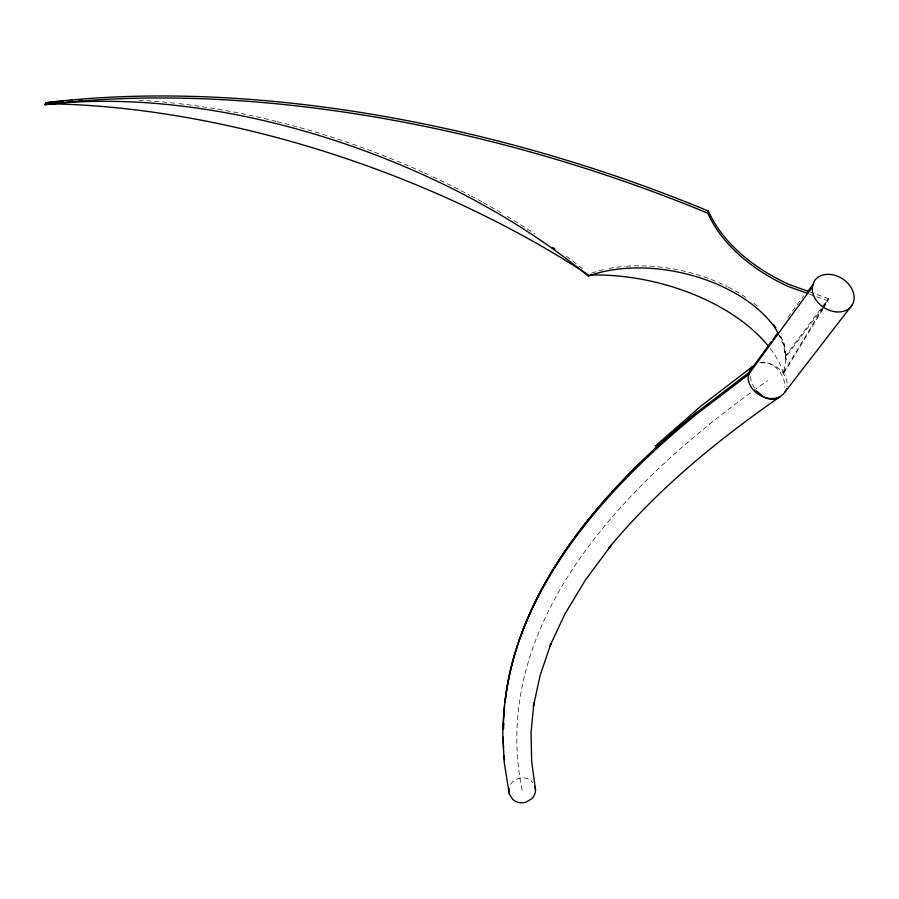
<?xml version="1.0" encoding="UTF-8"?>
<svg xmlns="http://www.w3.org/2000/svg" width="899" height="899" viewBox="0 0 899 899"><rect width="100%" height="100%" fill="white"/><g stroke="black" fill="none" stroke-linecap="round" stroke-linejoin="round"><path stroke-width="0.67" stroke-dasharray="4.5 3.37" d="M822.855 309.234L783.4 374.006L786.367 357.847L784.007 342.89L779.826 334.158M783.4 374.006L784.063 370.894M783.838 371.928L823.372 306.952M824.091 305.772L828.395 298.682L808.01 291.298M823.585 308.031L827.968 300.839L828.395 298.682L785.973 355.352L785.535 357.442L822.136 308.604M787.884 317.459L803.526 295.94M822.978 307.492L827.968 300.839L815.213 296.221M510.531 784.422L512.621 781.759L518.543 778.332A13.092 12.024 -5 0 1 531.444 781.085L532.882 782.759M759.722 362.522C770.859 360.274 780.939 370.062 783.928 380.131A21.07 15.553 51.3 0 1 784.692 387.289M808.842 293.917L813.943 295.76M754.463 388.199L751.115 381.131L750.35 376.265M779.602 335.215L783.782 343.946L786.153 358.892M778.174 333.776L783.557 344.991L785.928 359.937M770.409 348.778A154.83 88.417 13.5 0 1 783.625 372.973M591.441 273.15A121.376 71.032 12.7 0 1 606.263 269.071M609.106 268.498A121.376 71.032 12.7 0 1 624.985 266.385M626.356 266.284A121.376 71.032 12.7 0 1 727.235 286.579M728.426 287.186A121.376 71.032 12.7 0 1 748.373 299.176M753.89 303.3A121.376 71.032 12.7 0 1 759.059 307.593M138.862 100.25A451.264 235.122 20.1 0 1 176.204 103.351M179.013 103.666A451.264 235.122 20.1 0 1 275.824 121.286M277.173 121.623A451.264 235.122 20.1 0 1 395.762 160.573M397.066 161.112A451.264 235.122 20.1 0 1 422.777 172.215M424.047 172.799A451.264 235.122 20.1 0 1 431.632 176.283M432.891 176.867A451.264 235.122 20.1 0 1 469.896 195.308M471.132 195.971A451.264 235.122 20.1 0 1 482.167 201.96M483.392 202.635A451.264 235.122 20.1 0 1 502.552 213.636M507.238 216.434A451.264 235.122 20.1 0 1 535.119 234.111M566.46 256.305A451.264 235.122 20.1 0 1 582.698 268.947M761.262 362.926A20.801 16.452 33.6 0 1 766.251 363.005L771.32 364.286A20.801 16.452 33.6 0 1 786.996 386.637M522.15 790.255A3577.469 953.727 -1.7 0 1 752.362 391.492M753.508 390.66A3577.469 953.727 -1.7 0 1 767.6 380.625"/><path stroke-width="1.35" d="M812.471 286.725L812.269 290.107A22.385 17.115 32.9 0 0 841.891 311.661A22.385 17.115 32.9 0 0 848.094 283.545A22.385 17.115 32.9 0 0 814.224 281.23L812.471 286.725L748.283 374.793L696.691 414.113A3670.628 975.089 -1.8 0 0 504.777 702.591M63.526 101.003A451.264 235.122 20.1 0 0 45.871 102.756L44.95 104.7A750.89 357.06 16.8 0 1 707.895 213.232A182.373 118.365 6.7 0 0 787.895 286.332L807.56 293.456L807.987 291.287L812.921 284.567M504.777 702.276L502.743 732.786L504.193 762.296L509.295 793.952L512.812 799.458A13.092 12.035 -5 0 0 525.78 802.268L531.736 798.806A13.89 12.766 -5.1 0 0 534.984 786.569M509.115 788.389L509.295 793.952M807.56 293.456L808.01 291.298L788.356 284.185A182.239 118.443 6.6 0 1 708.423 211.074A750.485 357.454 16.8 0 0 45.871 102.756A562.021 276.78 19.8 0 1 49.973 102.823M778.399 332.72L778.174 333.776L776.264 329.798A121.455 70.965 12.7 0 0 588.362 276.117A451.512 234.875 20.1 0 0 44.95 104.7M655.113 446.23L700.995 406.033L752.868 366.309A20.801 16.452 33.6 0 0 750.024 369.534L748.035 378.029A20.801 16.452 33.6 0 0 763.824 397.133C768.96 399.74 775.579 400.347 780.287 396.549C717.537 440.195 657.663 488.944 608.78 548.053L611.309 545.109L585.339 580.125L564.92 614.028L549.525 646.853L550.997 643.482L540.153 675.318L533.478 706.153L533.916 702.658L531.051 732.584L531.669 761.577L535.501 789.783M707.895 213.232L708.423 211.074M588.362 276.117L588.654 275.083A562.167 276.634 19.8 0 0 45.411 103.733A451.388 234.999 20.1 0 1 54.839 102.711M748.71 372.725L771.364 341.642M772.96 339.417L777.017 333.889M785.198 391.739L852.207 304.93M505.036 702.377A3665.583 975.662 -1.8 0 1 697.186 412.113L748.788 372.669M755.913 390.447L763.858 397.122L768.96 398.414A20.801 16.452 33.6 0 0 786.524 388.773M67.695 100.688A451.264 235.122 20.1 0 1 71.898 100.407M78.955 100.003A451.264 235.122 20.1 0 1 81.798 99.868M552.582 247.394A451.388 234.999 20.1 0 1 554.885 249.045M589.991 275.049A154.83 88.417 13.5 0 1 768.724 346.598M773.533 324.449A121.41 70.999 12.7 0 1 775.792 327.674M504.508 759.913A3670.628 975.089 -1.8 0 1 504.114 755.935M503.507 747.934A3670.628 975.089 -1.8 0 1 503.092 737.146M503.08 728.977A3670.628 975.089 -1.8 0 1 504.474 705.412M505.058 702.377A3665.448 975.629 -1.8 0 1 697.208 412.124M503.575 723.257A3665.583 975.662 -1.8 0 0 503.474 728.741A3665.448 975.629 -1.8 0 1 503.597 723.257M504.361 709.39A3665.583 975.662 -1.8 0 0 503.878 716.346A3665.448 975.629 -1.8 0 1 504.384 709.39"/></g></svg>
